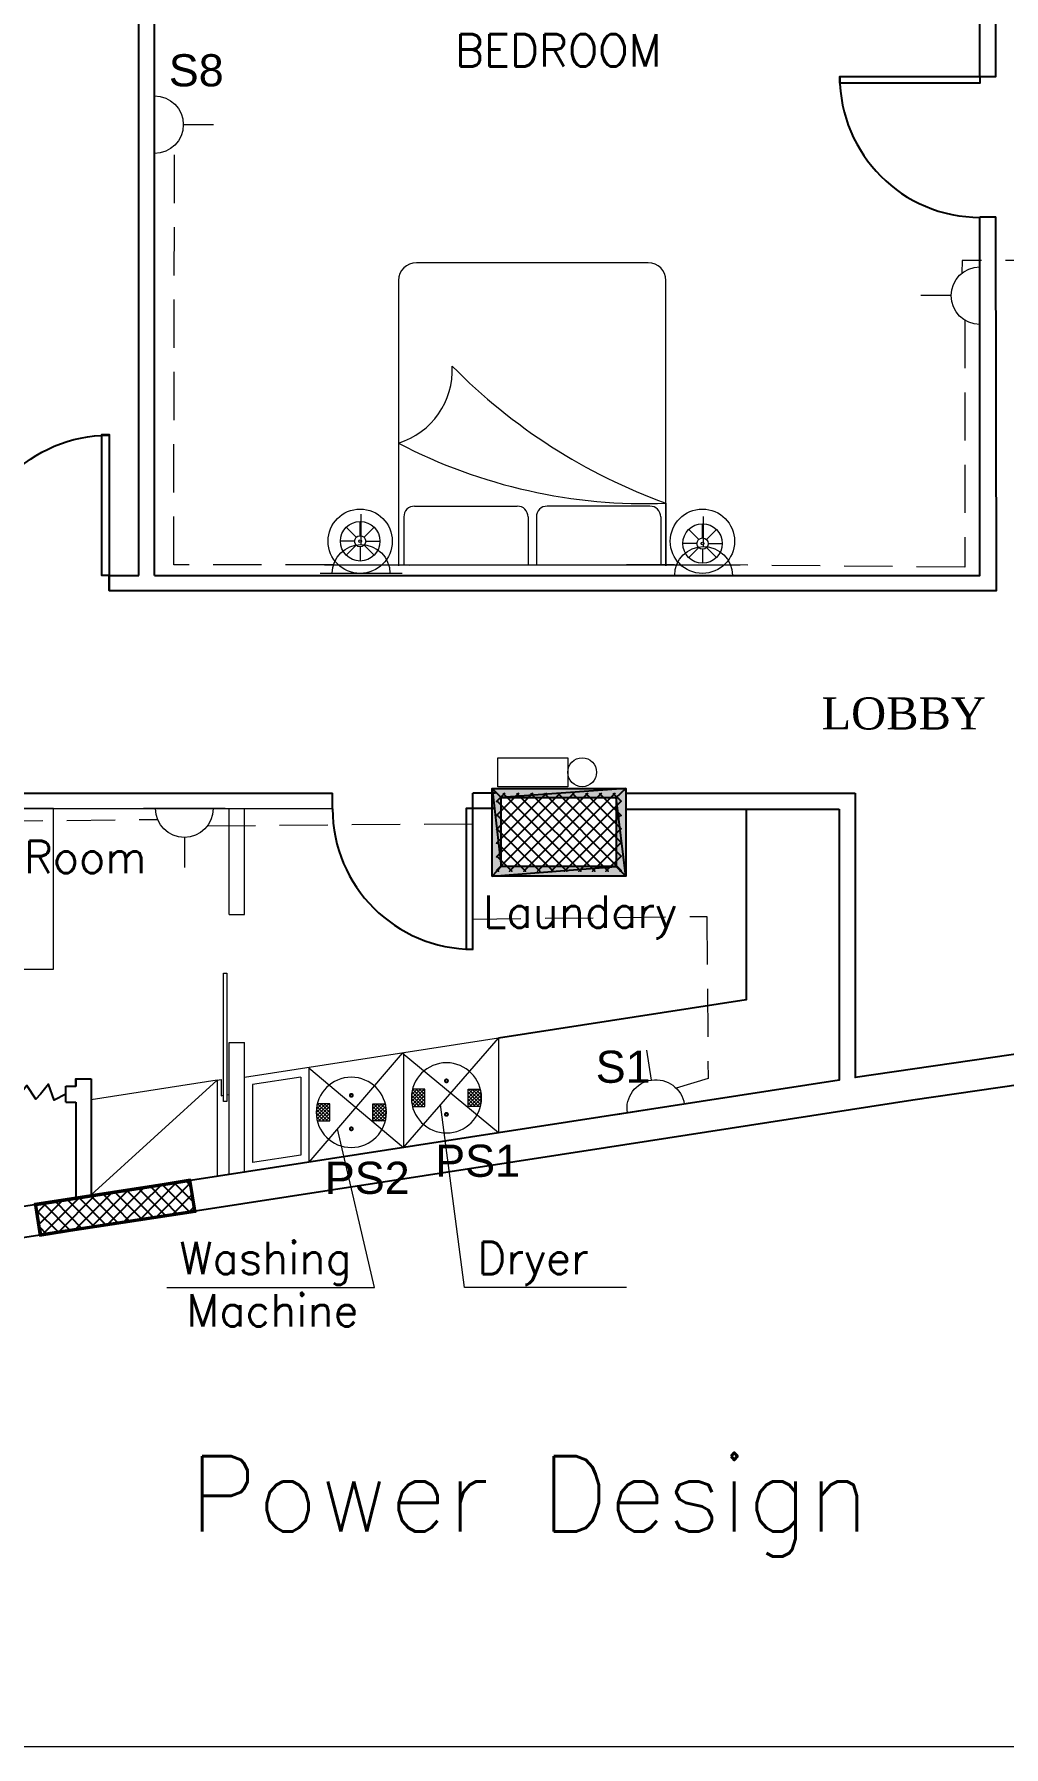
# Model space of a CAD drawing. Header units: inches. Extents: x 14 to 158, y 51 to 94.
# Drawn here: x 68.59 to 74.63, y 73.44 to 84.09 of the extents above; entities that cross this region are included whole.
import ezdxf

# ---------------------------------------------------------------- set-up
doc = ezdxf.new("R2010")
doc.units = ezdxf.units.IN
doc.header["$LTSCALE"] = 0.6
doc.header["$MEASUREMENT"] = 0
doc.linetypes.add('DASHED', pattern=[0.75, 0.5, -0.25])
doc.layers.get('0').update_dxf_attribs({"color": 253, "lineweight": 0})
for name, color, linetype, lineweight in [('Furniture', 253, 'Continuous', 0), ('K Furniture', 253, 'Continuous', 0), ('LIGHT-1', 3, 'Continuous', 0), ('POWER', 4, 'Continuous', 0), ('POWER-1', 3, 'Continuous', 0), ('text', 3, 'Continuous', 0), ('wiring1', 3, 'DASHED', 0)]:
    doc.layers.add(name, color=color, linetype=linetype, lineweight=lineweight)
doc.styles.add('SIMPLEX', font='SIMPLEX.SHX')
doc.styles.get("Standard").update_dxf_attribs({"font": 'arial.ttf'})
doc.styles.add('Times New Roman0', font='times.ttf', dxfattribs={"height": 2.628})

# ---------------------------------------------------------------- blocks, each defined once
blk = doc.blocks.new('A$C7A874722')
for p, q in [((1.8, 1), (0, 1)), ((0, 1), (0, 0)), ((1.8, 0), (1.8, 1)), ((0, 0), (1.8, 0))]:
    blk.add_line(p, q)
blk = doc.blocks.new('A$C7ABF570E')
at = {"layer": 'Furniture'}
for p, q in [((2.586, 0.052), (0, 0.052)), ((2.487, 0.052), (2.43, 0.052))]:
    blk.add_line(p, q, dxfattribs=at)
at = {"layer": 'K Furniture'}
for p, q in [((2.014, 1.933), (0.572, 1.933)), ((0.461, 1.822), (0.461, 0.047)), ((2.125, 0.047), (2.125, 1.822)), ((2.125, 0.437), (2.125, 0.047)), ((0.222, 0.235, 0), (0.222, 0.323, 0)), ((0.493, 0.351), (0.493, 0.052)), ((0.561, 0.418), (1.2, 0.418)), ((0.561, 0.418), (1.2, 0.418)), ((1.267, 0.351), (1.267, 0.052)), ((1.319, 0.351), (1.319, 0.052)), ((2.025, 0.418), (1.386, 0.418)), ((2.025, 0.418), (1.386, 0.418)), ((2.093, 0.351), (2.093, 0.052)), ((0.197, 0.225, 0), (0.135, 0.287, 0)), ((0.247, 0.225, 0), (0.309, 0.287, 0)), ((2.329, 0.211), (2.267, 0.273)), ((2.353, 0.221), (2.353, 0.309)), ((2.378, 0.211), (2.44, 0.273)), ((0.187, 0.2, 0), (0.099, 0.2, 0)), ((0.197, 0.175, 0), (0.135, 0.113, 0)), ((0.222, 0.165, 0), (0.222, 0.077, 0)), ((0.247, 0.175, 0), (0.309, 0.113, 0)), ((0.257, 0.2, 0), (0.345, 0.2, 0)), ((2.318, 0.186), (2.231, 0.186)), ((2.329, 0.162), (2.267, 0.1)), ((2.353, 0.152), (2.353, 0.064)), ((2.378, 0.162), (2.44, 0.1)), ((2.388, 0.186), (2.476, 0.186))]:
    blk.add_line(p, q, dxfattribs=at)
for centre, radius in [((0.222, 0.2, 0), 0.2), ((0.222, 0.2, 0), 0.123), ((2.352, 0.2, 0), 0.2), ((0.222, 0.2, 0), 0.0348), ((2.353, 0.186), 0.123), ((2.353, 0.186), 0.0348), ((0.222, 0.2, 0), 0.00828), ((2.353, 0.186), 0.00828)]:
    blk.add_circle(centre, radius, dxfattribs=at)
for centre, radius, start, end in [((0.572, 1.822), 0.111, 90, 180), ((2.014, 1.822), 0.111, 0, 90), ((0.317, 1.267), 0.479, 287.4621, 2.6208), ((3.346, 3.804), 3.582, 224.6023, 250.074), ((2.001, 3.78), 3.346, 242.5999, 272.1358), ((0.561, 0.351), 0.0675, 90, 180), ((0.561, 0.351), 0.0675, 90, 180), ((1.2, 0.351), 0.0675, 0, 90), ((1.2, 0.351), 0.0675, 0, 90), ((1.386, 0.351), 0.0675, 90, 180), ((1.386, 0.351), 0.0675, 90, 180), ((2.025, 0.351), 0.0675, 360, 90), ((2.025, 0.351), 0.0675, 0, 90)]:
    blk.add_arc(centre, radius, start, end, dxfattribs=at)
blk = doc.blocks.new('SO-10')
at = {"layer": 'POWER-1'}
for p, q in [((0, 0.176), (0, 0.36)), ((0.25, 0), (-0.25, 0))]:
    blk.add_line(p, q, dxfattribs=at)
blk.add_arc((0, 0), 0.176, 0, 180, dxfattribs=at)
blk = doc.blocks.new('*X40')
at = {"color": 0}
for p, q in [((0, 85), (74, 159)), ((1, 115), (46, 159)), ((2, 59), (103, 159)), ((6, 148), (18, 159)), ((6, 34), (110, 138)), ((110, 60), (10, 159)), ((110, 88), (39, 159)), ((110, 116), (67, 159)), ((110, 144), (95, 159)), ((66, 19), (0, 85)), ((94, 19), (1, 112)), ((37, 19), (2, 54)), ((110, 31), (4, 137)), ((19, 19), (110, 110)), ((48, 19), (110, 82)), ((76, 19), (110, 54)), ((104, 19), (110, 25))]:
    blk.add_line(p, q, dxfattribs=at)
blk = doc.blocks.new('*X41')
at = {"color": 0}
for p, q in [((459, 63), (555, 159)), ((459, 91), (527, 159)), ((459, 120), (499, 159)), ((459, 148), (470, 159)), ((459, 35), (563, 139)), ((566, 56), (463, 159)), ((568, 83), (491, 159)), ((567, 112), (519, 159)), ((562, 145), (548, 159)), ((562, 32), (459, 135)), ((546, 19), (459, 107)), ((518, 19), (459, 78)), ((490, 19), (459, 50)), ((461, 19), (459, 22)), ((472, 19), (567, 114)), ((500, 19), (568, 87)), ((528, 19), (566, 57)), ((557, 19), (560, 22))]:
    blk.add_line(p, q, dxfattribs=at)
blk = doc.blocks.new('Mk-c')
at = {"layer": 'POWER-1'}
blk.add_line((-0.15, -0.06), (-0.238, -0.06), dxfattribs=at)
at = {"layer": 'POWER-1', "const_width": 0.014}
for points in [[(-0.01, 0.115, -1), (0.01, 0.115, -1)], [(-0.01, -0.119, -1), (0.01, -0.119, -1)]]:
    blk.add_lwpolyline(points, format="xyb", close=True, dxfattribs=at)
at = {"layer": 'POWER-1'}
for points in [[(-0.238, 0.06), (-0.15, 0.06), (-0.15, -0.06), (-0.238, -0.06)], [(0.238, 0.06), (0.151, 0.06), (0.151, -0.06), (0.238, -0.06)]]:
    blk.add_lwpolyline(points, dxfattribs=at)
blk.add_circle((0, 0), 0.245, dxfattribs=at)
at = {"layer": 'POWER-1', "extrusion": (0, 0, -1), "xscale": 0.0008639999999999759, "yscale": 0.0008639999999999759, "zscale": -0.0008640000000000001, "rotation": 180}
for name in ['*X40', '*X41']:
    blk.add_blockref(name, (0.245, 0.077), dxfattribs=at)
blk = doc.blocks.new('BELL')
at = {"layer": 'LIGHT-1'}
blk.add_lwpolyline([(-0.214, 0.093), (0.246, 0.093), (0.246, -0.097), (-0.214, -0.097)], close=True, dxfattribs=at)
blk.add_circle((-0.309, -0.002), 0.095, dxfattribs=at)

msp = doc.modelspace()

# ---------------------------------------------------------------- hatches: boundary and pattern name
h = msp.add_hatch(color=256)
h.paths.add_polyline_path([(71.499, 78.913), (71.442, 78.853), (72.215, 78.913)])
h.paths.add_polyline_path([(71.442, 78.853), (72.215, 78.913), (72.275, 78.853)])
h.paths.add_polyline_path([(72.215, 78.913), (72.275, 78.853), (72.215, 79.341)])
h.paths.add_polyline_path([(72.275, 78.853), (72.215, 79.341), (72.275, 79.397)])
h.paths.add_polyline_path([(72.215, 79.341), (72.275, 79.397), (71.499, 79.341)])
h.paths.add_polyline_path([(72.275, 79.397), (71.499, 79.341), (71.442, 79.397)])
h.paths.add_polyline_path([(71.499, 79.341), (71.442, 79.397), (71.499, 78.913)])
h.paths.add_polyline_path([(71.442, 79.397), (71.499, 78.913), (71.442, 78.853)])
h = msp.add_hatch(color=256)
h.paths.add_polyline_path([(69.557, 76.954), (69.564, 76.965), (68.607, 76.806)])
h.paths.add_polyline_path([(69.564, 76.965), (68.607, 76.806), (68.596, 76.816)])
h.paths.add_polyline_path([(68.607, 76.806), (68.596, 76.816), (68.635, 76.625)])
h.paths.add_polyline_path([(68.596, 76.816), (68.635, 76.625), (68.628, 76.614)])
h.paths.add_polyline_path([(68.635, 76.625), (68.628, 76.614), (69.585, 76.77)])
h.paths.add_polyline_path([(68.628, 76.614), (69.585, 76.77), (69.596, 76.763)])
h.paths.add_polyline_path([(69.585, 76.77), (69.596, 76.763), (69.557, 76.954)])
h.paths.add_polyline_path([(69.596, 76.763), (69.557, 76.954), (69.564, 76.965)])

# ---------------------------------------------------------------- linework, layer by layer
at = {"linetype": 'Continuous', "lineweight": -2}
msp.add_line((69.155, 80.724), (69.243, 80.724), dxfattribs=at)
for p, q in [((66.912, 79.273), (70.449, 79.273)), ((71.481, 77.844), (71.481, 77.256))]:
    msp.add_line(p, q)
at = {"lineweight": 0}
for p, q in [((69.806, 78.615), (69.806, 79.273)), ((69.901, 78.615), (69.901, 79.273)), ((69.806, 78.615), (69.901, 78.615)), ((69.806, 76.998), (69.806, 77.817)), ((69.806, 77.817), (69.901, 77.817)), ((69.901, 77.013), (69.901, 77.817))]:
    msp.add_line(p, q, dxfattribs=at)
msp.add_lwpolyline([(49.723, 93.027), (82.243, 93.027), (82.243, 73.436), (49.723, 73.436)], close=True)
at = {"linetype": 'Continuous', "lineweight": -2}
for points in [[(69.243, 80.724), (69.243, 86.162), (69.243, 86.162)], [(69.341, 80.724), (69.341, 86.164), (69.341, 86.164)], [(74.577, 83.827), (74.577, 84.57)], [(74.478, 83.827), (74.478, 84.216), (74.478, 84.216)], [(74.478, 83.827), (74.577, 83.827), (74.577, 83.827)], [(74.478, 80.724), (74.478, 82.955), (74.478, 82.955)], [(74.478, 82.955), (74.577, 82.955), (74.577, 82.955)], [(74.581, 80.629), (74.577, 82.955), (74.577, 82.955)], [(69.059, 80.724), (69.059, 80.629), (69.059, 80.629)], [(69.059, 80.724), (69.155, 80.724), (69.155, 80.724)], [(69.059, 80.629), (69.059, 80.724), (69.059, 80.724)], [(69.341, 80.724), (74.478, 80.724), (74.478, 80.724)], [(69.059, 80.629), (74.581, 80.629), (74.581, 80.629)], [(65.878, 79.368), (70.449, 79.368), (70.449, 79.368)], [(70.449, 79.273), (70.449, 79.368), (70.449, 79.368)], [(71.463, 79.273), (71.322, 79.273), (71.322, 79.368)], [(71.463, 79.368), (71.322, 79.368), (71.322, 79.368)], [(71.95, 79.368), (71.47, 78.888), (71.47, 78.888)], [(71.866, 79.368), (71.47, 78.973), (71.47, 78.973)], [(71.78, 79.368), (71.47, 79.058), (71.47, 79.058)], [(71.696, 79.368), (71.47, 79.142), (71.47, 79.142)], [(71.608, 79.368), (71.47, 79.23), (71.47, 79.23)], [(71.522, 79.368), (71.47, 79.316), (71.47, 79.316)], [(71.47, 79.323), (71.907, 78.884), (71.907, 78.884)], [(71.509, 79.368), (71.995, 78.884), (71.995, 78.884)], [(72.038, 79.368), (71.551, 78.884), (71.551, 78.884)], [(71.594, 79.368), (72.081, 78.884), (72.081, 78.884)], [(72.124, 79.368), (71.64, 78.884), (71.64, 78.884)], [(71.682, 79.368), (72.165, 78.884), (72.165, 78.884)], [(72.208, 79.368), (71.724, 78.884), (71.724, 78.884)], [(71.766, 79.368), (72.246, 78.888), (72.246, 78.888)], [(72.246, 79.319), (71.809, 78.884), (71.809, 78.884)], [(71.852, 79.368), (72.246, 78.977), (72.246, 78.977)], [(71.94, 79.368), (72.246, 79.061), (72.246, 79.061)], [(72.024, 79.368), (72.246, 79.146), (72.246, 79.146)], [(72.108, 79.368), (72.246, 79.23), (72.246, 79.23)], [(72.194, 79.368), (72.246, 79.319), (72.246, 79.319)], [(72.275, 79.368), (73.701, 79.368), (73.701, 79.368)], [(72.275, 79.269), (73.602, 79.269), (73.602, 79.269)], [(73.023, 79.269), (73.023, 78.083), (73.023, 78.083)], [(73.602, 79.269), (73.602, 77.583), (73.602, 77.583)], [(73.701, 79.368), (73.701, 77.6), (73.701, 77.6)], [(71.47, 79.237), (71.823, 78.884), (71.823, 78.884)], [(72.246, 79.235), (71.893, 78.884), (71.893, 78.884)], [(71.47, 79.149), (71.739, 78.884), (71.739, 78.884)], [(71.47, 79.065), (71.651, 78.884), (71.651, 78.884)], [(72.246, 79.149), (71.982, 78.884), (71.982, 78.884)], [(72.246, 79.061), (72.067, 78.884), (72.067, 78.884)], [(71.47, 78.98), (71.565, 78.884), (71.565, 78.884)], [(72.246, 78.977), (72.151, 78.884), (72.151, 78.884)], [(71.47, 78.895), (71.481, 78.884), (71.481, 78.884)], [(72.246, 78.891), (72.239, 78.884), (72.239, 78.884)], [(78.736, 78.137), (74.061, 77.458), (74.061, 77.458)], [(73.023, 78.083), (71.481, 77.844)], [(75.643, 77.882), (73.701, 77.6), (73.701, 77.6)], [(68.851, 77.592), (68.946, 77.592), (68.946, 77.592)], [(68.946, 77.592), (68.946, 77.536), (68.946, 77.536)], [(73.602, 77.583), (71.481, 77.256), (71.481, 77.256)], [(68.79, 77.497), (68.716, 77.458), (68.681, 77.558), (68.632, 77.497), (68.603, 77.465), (68.546, 77.551), (68.487, 77.472), (68.426, 77.551), (68.37, 77.469), (68.293, 77.554), (68.261, 77.463), (68.208, 77.558), (68.166, 77.472), (68.112, 77.497)], [(68.79, 77.547), (68.851, 77.547), (68.851, 77.547)], [(68.79, 77.447), (68.79, 77.547), (68.79, 77.547)], [(68.946, 77.547), (68.946, 76.861), (68.946, 76.861)], [(74.061, 77.458), (72.148, 77.162), (72.148, 77.162)], [(68.79, 77.447), (68.851, 77.447), (68.851, 77.447)], [(68.851, 77.447), (68.851, 76.847), (68.851, 76.847)], [(71.481, 77.256), (69.565, 76.96), (69.565, 76.96)], [(72.148, 77.162), (66.813, 76.34), (66.813, 76.34)], [(69.564, 76.962), (68.462, 76.788), (68.462, 76.788)], [(69.381, 76.929), (69.148, 76.7), (69.148, 76.7)], [(69.479, 76.947), (69.25, 76.714), (69.25, 76.714)], [(69.316, 76.922), (69.485, 76.75), (69.485, 76.75)], [(69.564, 76.943), (69.348, 76.727), (69.348, 76.727)], [(69.39, 76.933), (69.56, 76.763), (69.56, 76.763)], [(69.465, 76.943), (69.581, 76.827), (69.581, 76.827)], [(69.539, 76.954), (69.564, 76.929), (69.564, 76.929)], [(68.851, 76.847), (66.912, 76.551), (66.912, 76.551)], [(68.67, 76.82), (68.61, 76.759), (68.61, 76.759)], [(68.772, 76.838), (68.621, 76.685), (68.621, 76.685)], [(68.872, 76.852), (68.641, 76.621), (68.641, 76.621)], [(68.65, 76.816), (68.818, 76.646), (68.818, 76.646)], [(68.723, 76.83), (68.892, 76.657), (68.892, 76.657)], [(68.974, 76.87), (68.741, 76.636), (68.741, 76.636)], [(68.797, 76.841), (68.967, 76.671), (68.967, 76.671)], [(69.076, 76.883), (68.843, 76.65), (68.843, 76.65)], [(68.872, 76.852), (69.041, 76.682), (69.041, 76.682)], [(69.175, 76.897), (68.946, 76.668), (68.946, 76.668)], [(68.946, 76.861), (69.116, 76.693), (69.116, 76.693)], [(69.019, 76.876), (69.189, 76.703), (69.189, 76.703)], [(69.277, 76.915), (69.044, 76.682), (69.044, 76.682)], [(69.094, 76.886), (69.263, 76.718), (69.263, 76.718)], [(69.168, 76.897), (69.338, 76.727), (69.338, 76.727)], [(69.243, 76.908), (69.412, 76.739), (69.412, 76.739)], [(69.574, 76.87), (69.451, 76.745), (69.451, 76.745)], [(68.607, 76.773), (68.745, 76.636), (68.745, 76.636)], [(69.585, 76.795), (69.553, 76.759), (69.553, 76.759)], [(68.625, 76.671), (68.67, 76.625), (68.67, 76.625)]]:
    msp.add_lwpolyline(points, dxfattribs=at)
for points in [[(74.478, 83.827), (74.478, 83.786), (73.606, 83.786), (73.606, 83.827)], [(69.059, 80.724), (69.013, 80.724), (69.013, 81.6), (69.059, 81.6)], [(72.275, 79.397), (71.499, 79.341), (71.442, 79.397)], [(71.499, 79.341), (71.442, 79.397), (71.499, 78.913)], [(71.442, 79.397), (71.499, 78.913), (71.442, 78.853)], [(72.215, 79.341), (72.275, 79.397), (71.499, 79.341)], [(72.275, 78.853), (72.215, 79.341), (72.275, 79.397)], [(71.322, 79.273), (71.28, 79.273), (71.28, 78.398), (71.322, 78.398)], [(72.215, 78.913), (72.275, 78.853), (72.215, 79.341)], [(71.499, 78.913), (71.442, 78.853), (72.215, 78.913)], [(71.442, 78.853), (72.215, 78.913), (72.275, 78.853)], [(68.851, 77.547), (68.851, 77.592)], [(69.564, 76.965), (68.607, 76.806), (68.596, 76.816)], [(69.557, 76.954), (69.564, 76.965), (68.607, 76.806)], [(69.596, 76.763), (69.557, 76.954), (69.564, 76.965)], [(69.585, 76.77), (69.596, 76.763), (69.557, 76.954)], [(68.607, 76.806), (68.596, 76.816), (68.635, 76.625)], [(68.596, 76.816), (68.635, 76.625), (68.628, 76.614)], [(68.635, 76.625), (68.628, 76.614), (69.585, 76.77)], [(68.628, 76.614), (69.585, 76.77), (69.596, 76.763)]]:
    msp.add_lwpolyline(points, close=True, dxfattribs=at)
for points in [[(72.278, 76.293), (71.271, 76.293), (71.122, 77.431)], [(69.417, 76.293), (70.71, 76.293), (70.479, 77.281)]]:
    msp.add_lwpolyline(points)
for points in [[(73.606, 83.826), (73.606, 83.343), (73.996, 82.951), (74.479, 82.951)], [(68.184, 80.723), (68.184, 81.205), (68.575, 81.596), (69.057, 81.596)], [(70.449, 79.272), (70.449, 78.789), (70.841, 78.398), (71.324, 78.398)]]:
    msp.add_open_spline(points, degree=3, dxfattribs=at)
at = {"layer": 'Furniture'}
for p, q in [((70.891, 77.165), (71.481, 77.844)), ((70.883, 77.752), (70.301, 77.074)), ((71.481, 77.256), (70.883, 77.752)), ((70.891, 77.753), (70.891, 77.164)), ((69.731, 77.584), (68.946, 76.87)), ((69.731, 77.584), (69.756, 77.587)), ((69.731, 77.584), (69.731, 76.986)), ((69.756, 77.587), (69.756, 77.486)), ((70.251, 77.603), (69.951, 77.557)), ((70.251, 77.603), (70.251, 77.117)), ((70.301, 77.661), (70.301, 77.071)), ((70.301, 77.661), (70.891, 77.165)), ((69.756, 77.486), (69.771, 77.489)), ((69.791, 77.492), (69.806, 77.494)), ((69.951, 77.557), (69.951, 77.071))]:
    msp.add_line(p, q, dxfattribs=at)
msp.add_lwpolyline([(69.771, 78.25), (69.791, 78.25), (69.791, 77.451), (69.771, 77.451)], close=True, dxfattribs=at)
for points in [[(73.023, 78.083), (69.901, 77.599)], [(69.731, 77.584), (68.946, 77.461)], [(70.251, 77.117), (69.951, 77.071)]]:
    msp.add_lwpolyline(points, dxfattribs=at)
at = {"layer": 'wiring1', "linetype": 'DASHED'}
for p, q in [((69.461, 80.79, 0), (69.466, 83.4)), ((74.367, 82.682), (74.366, 82.604)), ((77.637, 82.682), (74.367, 82.682)), ((74.384, 82.312), (74.384, 80.775)), ((70.456, 80.79, 0), (69.461, 80.79, 0)), ((72.578, 80.789), (70.799, 80.786, 0)), ((74.384, 80.775), (72.887, 80.789)), ((66.996, 79.18), (69.361, 79.206)), ((69.67, 79.166), (71.322, 79.179)), ((71.322, 79.179), (71.322, 78.586)), ((71.322, 78.586), (72.779, 78.602)), ((71.322, 78.586), (71.322, 78.586)), ((72.779, 78.602), (72.786, 77.594)), ((72.786, 77.594), (72.587, 77.534))]:
    msp.add_line(p, q, dxfattribs=at)

# ---------------------------------------------------------------- block references
for name, p in [('A$C7ABF570E', (70.399, 80.736)), ('A$C7A874722', (66.912, 78.273))]:
    msp.add_blockref(name, p)
at = {"layer": 'POWER', "lineweight": 50, "xscale": 0.9440536782069586, "yscale": 0.9440536782069586, "zscale": 0.9440536782069586, "rotation": 180}
msp.add_blockref('BELL', (71.711, 79.497), dxfattribs=at)
at = {"layer": 'POWER-1'}
for name, p, xscale, yscale, zscale, rotation in [('SO-10', (69.341, 83.528), -1.018594020618941, 1.018594020618941, 1.018594020618941, 270), ('SO-10', (74.478, 82.464), -1.018594020618941, 1.018594020618941, 1.018594020618941, 90), ('SO-10', (69.527, 79.273), -1.018594020618941, 1.018594020618941, 1.018594020618941, 180), ('SO-10', (72.461, 77.407), -1.018594020618941, 1.018594020618941, 1.018594020618941, 8.746618922401073), ('Mk-c', (71.158, 77.473), -0.8909591711982966, 0.8909591711982966, 0.8909591711982966, 180), ('Mk-c', (70.566, 77.383), -0.8909591711982966, 0.8909591711982966, 0.8909591711982966, 180)]:
    msp.add_blockref(name, p, dxfattribs=dict(at, xscale=xscale, yscale=yscale, zscale=zscale, rotation=rotation))
at = {"layer": 'POWER-1', "xscale": -1.018594020618941, "yscale": 1.018594020618941, "zscale": 1.018594020618941}
for p in [(70.627, 80.737, 0), (72.758, 80.724)]:
    msp.add_blockref('SO-10', p, dxfattribs=at)

# ---------------------------------------------------------------- texts
for s, height, style, p in [('BEDROOM', 0.2, 'SIMPLEX', (71.211, 83.89, 0)), ('LOBBY', 0.2, 'Times New Roman0', (73.492, 79.765)), ("Maid's Room", 0.2, 'SIMPLEX', (67.56, 78.872)), ('Laundary', 0.2, 'SIMPLEX', (71.386, 78.532)), ('Washing', 0.2, 'SIMPLEX', (69.497, 76.377)), ('Dryer', 0.2, 'SIMPLEX', (71.35, 76.377)), ('Machine', 0.2, 'SIMPLEX', (69.539, 76.051)), ('Power Design', 0.46821, 'SIMPLEX', (69.558, 74.775, 0))]:
    msp.add_text(s, height=height, dxfattribs=dict(style=style)).set_placement(p)
at = {"layer": 'text', "linetype": 'DASHED', "char_height": 0.2, "attachment_point": 1}
for s, insert in [('S8', (69.43, 83.966)), ('S1', (72.087, 77.767)), ('PS1', (71.088, 77.182)), ('PS2', (70.401, 77.076))]:
    msp.add_mtext_dynamic_manual_height_columns(s, width=0.08613, gutter_width=1, heights=[0], dxfattribs=dict(at, insert=insert))

doc.saveas('drawing.dxf')
